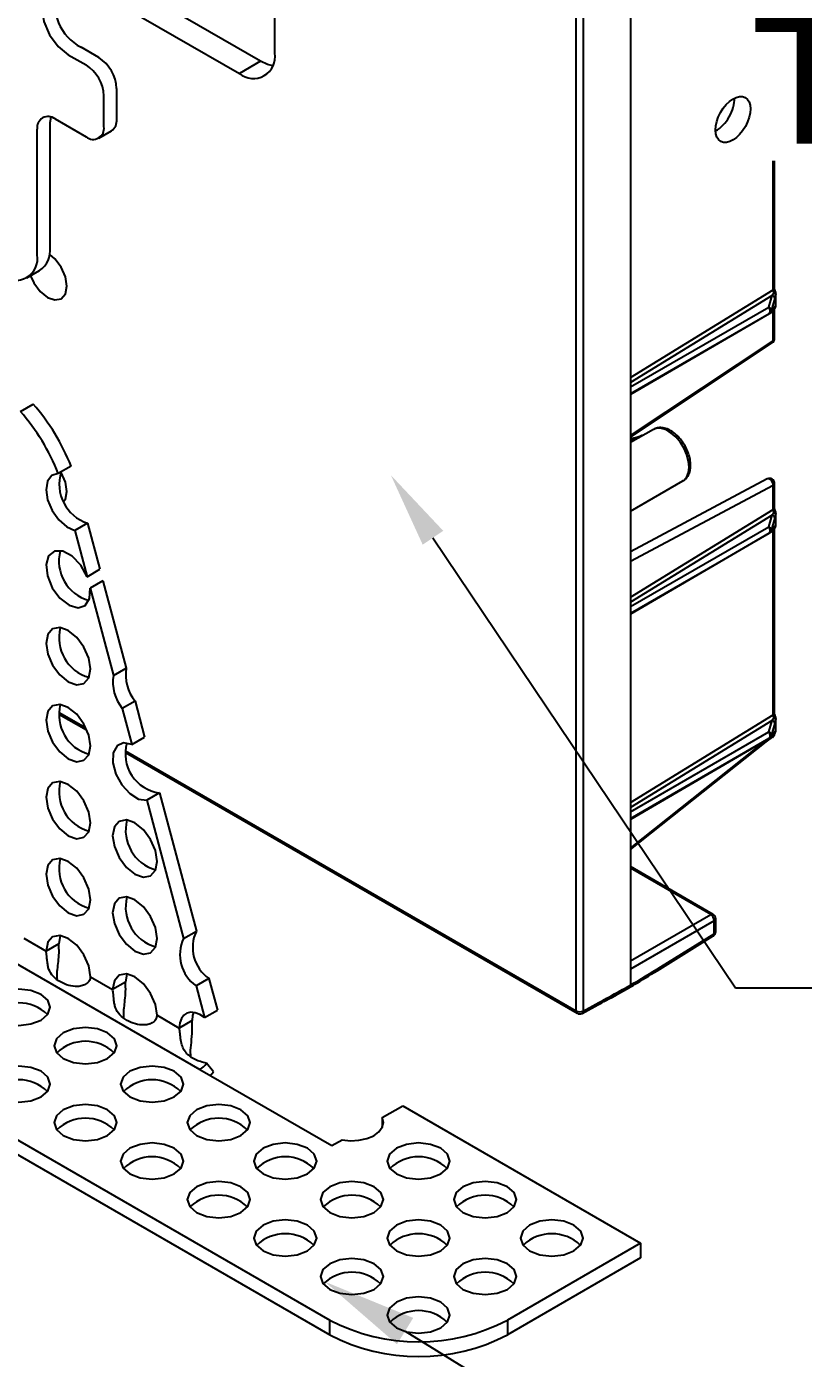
# Model space of a CAD drawing. Extents: x 0 to 11.8, y -8.7 to 0.
# Drawn here: x 2.049 to 3.595, y -7.36 to -4.711 of the extents above; entities that cross this region are included whole.
import ezdxf
from ezdxf import colors
from ezdxf.entities.mleader import LeaderData, LeaderLine
from ezdxf.math import Vec2, Vec3

# ---------------------------------------------------------------- set-up
doc = ezdxf.new("R2010")
doc.units = 0
doc.header["$LTSCALE"] = 0.5
doc.header["$MEASUREMENT"] = 0
for name, color, linetype in [('Brackets', 181, 'CONTINUOUS'), ('End Cap', 92, 'CONTINUOUS'), ('FAB DWG', 221, 'CONTINUOUS'), ('Hardware', 242, 'CONTINUOUS')]:
    doc.layers.add(name, color=color, linetype=linetype)
doc.styles.add('LSAD_Standard', font='arial.ttf')
doc.styles.get("Standard").update_dxf_attribs({"font": 'arial.ttf'})

msp = doc.modelspace()

# ---------------------------------------------------------------- linework, layer by layer
at = {"layer": 'Brackets', "transparency": 16777216}
for p, q in [((2.0364, -5.4766), (2.0617, -5.462)), ((2.1373, -5.5856), (2.1119, -5.6002)), ((2.1703, -5.6989), (2.1449, -5.7136)), ((2.1449, -5.7136), (2.1694, -5.8054)), ((2.1703, -5.6989), (2.1947, -5.7907)), ((2.1694, -5.8054), (2.1947, -5.7907)), ((2.2008, -5.8135), (2.1754, -5.8282)), ((2.2008, -5.8135), (2.2471, -5.9871)), ((0.1463, -5.8377), (2.6521, -7.2843)), ((2.1754, -5.8282), (2.2217, -6.0018)), ((0.1463, -5.867), (2.6521, -7.3136)), ((2.2217, -6.0018), (2.2471, -5.9871)), ((2.2647, -6.053), (2.2393, -6.0677)), ((2.2647, -6.053), (2.2837, -6.1245)), ((2.2393, -6.0677), (2.2584, -6.1391)), ((2.2584, -6.1391), (2.2837, -6.1245)), ((1.3027, -6.1558), (2.3935, -6.7855)), ((2.3133, -6.2352), (2.2879, -6.2499)), ((2.2879, -6.2499), (2.3613, -6.5251)), ((2.3133, -6.2352), (2.3867, -6.5104)), ((2.3613, -6.5251), (2.3867, -6.5104)), ((2.0433, -6.5246), (2.0875, -6.5501)), ((2.1129, -6.5354), (2.0875, -6.5501)), ((2.1159, -6.5191), (2.1129, -6.5354)), ((2.2484, -6.5956), (2.2455, -6.612)), ((2.1759, -6.6011), (2.2201, -6.6266)), ((2.2455, -6.612), (2.2201, -6.6266)), ((2.4118, -6.6048), (2.3864, -6.6194)), ((2.3864, -6.6194), (2.4031, -6.6821)), ((2.4118, -6.6048), (2.4285, -6.6674)), ((2.4031, -6.6821), (2.4285, -6.6674)), ((2.3085, -6.6777), (2.3527, -6.7032)), ((2.3781, -6.6885), (2.3527, -6.7032)), ((2.4206, -6.7902), (2.4071, -6.7732)), ((2.3935, -6.7855), (2.6563, -6.9372)), ((2.7563, -6.8814), (2.7979, -6.8582)), ((2.7979, -6.8582), (3.2708, -7.1312)), ((2.7563, -6.8814), (2.7563, -6.9014)), ((2.6563, -6.9372), (2.6769, -6.9257)), ((3.2708, -7.1312), (3.0056, -7.2843)), ((3.2708, -7.1312), (3.2708, -7.1605)), ((3.2708, -7.1605), (3.0056, -7.3136)), ((2.6521, -7.3136), (2.6521, -7.2843)), ((3.0056, -7.2843), (3.0056, -7.3136))]:
    msp.add_line(p, q, dxfattribs=at)
at = {"layer": 'Brackets', "transparency": 16777216, "flags": 128}
for points in [[(2.1119, -5.6002), (2.0989, -5.6042), (2.0904, -5.6154), (2.0875, -5.6323), (2.0907, -5.6527), (2.0996, -5.6737), (2.1128, -5.6925), (2.1286, -5.7064), (2.1449, -5.7136)], [(2.1694, -5.8054), (2.1566, -5.7826), (2.1396, -5.7647), (2.1212, -5.7547), (2.1046, -5.7544), (2.0927, -5.7638), (2.0876, -5.7813), (2.0902, -5.8039), (2.1, -5.8275), (2.1152, -5.8482), (2.1334, -5.8623), (2.1512, -5.8674), (2.1657, -5.8626), (2.1743, -5.8487), (2.1754, -5.8282)], [(2.1317, -5.9125), (2.1148, -5.9066), (2.1005, -5.9094), (2.0909, -5.9204), (2.0875, -5.938), (2.0909, -5.9594), (2.1005, -5.9815), (2.1148, -6.0009), (2.1317, -6.0145), (2.1486, -6.0204), (2.163, -6.0176), (2.1725, -6.0066), (2.1759, -5.989), (2.1725, -5.9675), (2.163, -5.9454), (2.1486, -5.9261), (2.1317, -5.9125)], [(2.1317, -6.0656), (2.1148, -6.0597), (2.1005, -6.0625), (2.0909, -6.0735), (2.0875, -6.0911), (2.0909, -6.1125), (2.1005, -6.1346), (2.1148, -6.154), (2.1317, -6.1676), (2.1486, -6.1735), (2.163, -6.1707), (2.1725, -6.1597), (2.1759, -6.1421), (2.1725, -6.1206), (2.163, -6.0985), (2.1486, -6.0792), (2.1317, -6.0656)], [(2.2584, -6.1391), (2.2419, -6.1362), (2.2289, -6.1421), (2.2214, -6.156), (2.2206, -6.1756), (2.2266, -6.1979), (2.2384, -6.2195), (2.2542, -6.237), (2.2716, -6.2477), (2.2879, -6.2499)], [(2.1317, -6.2187), (2.1148, -6.2128), (2.1005, -6.2156), (2.0909, -6.2266), (2.0875, -6.2442), (2.0909, -6.2656), (2.1005, -6.2877), (2.1148, -6.3071), (2.1317, -6.3207), (2.1486, -6.3266), (2.163, -6.3238), (2.1725, -6.3128), (2.1759, -6.2952), (2.1725, -6.2737), (2.163, -6.2516), (2.1486, -6.2323), (2.1317, -6.2187)], [(2.2643, -6.2952), (2.2474, -6.2893), (2.233, -6.2921), (2.2235, -6.3031), (2.2201, -6.3207), (2.2235, -6.3422), (2.233, -6.3643), (2.2474, -6.3836), (2.2643, -6.3973), (2.2812, -6.4031), (2.2955, -6.4004), (2.3051, -6.3893), (2.3085, -6.3717), (2.3051, -6.3503), (2.2955, -6.3282), (2.2812, -6.3088), (2.2643, -6.2952)], [(2.1317, -6.3718), (2.1148, -6.3659), (2.1005, -6.3687), (2.0909, -6.3797), (2.0875, -6.3973), (2.0909, -6.4187), (2.1005, -6.4408), (2.1148, -6.4602), (2.1317, -6.4738), (2.1486, -6.4797), (2.163, -6.4769), (2.1725, -6.4659), (2.1759, -6.4483), (2.1725, -6.4268), (2.163, -6.4047), (2.1486, -6.3854), (2.1317, -6.3718)], [(2.2643, -6.4483), (2.2474, -6.4424), (2.233, -6.4452), (2.2235, -6.4562), (2.2201, -6.4738), (2.2235, -6.4953), (2.233, -6.5174), (2.2474, -6.5367), (2.2643, -6.5504), (2.2812, -6.5562), (2.2955, -6.5535), (2.3051, -6.5424), (2.3085, -6.5248), (2.3051, -6.5034), (2.2955, -6.4813), (2.2812, -6.4619), (2.2643, -6.4483)], [(2.1759, -6.6011), (2.1725, -6.5797), (2.1629, -6.5577), (2.1486, -6.5384), (2.1317, -6.5249), (2.1149, -6.519), (2.1006, -6.5217), (2.091, -6.5326), (2.0875, -6.5501)], [(2.3085, -6.6777), (2.3051, -6.6562), (2.2955, -6.6342), (2.2812, -6.615), (2.2643, -6.6014), (2.2474, -6.5955), (2.2331, -6.5983), (2.2235, -6.6092), (2.2201, -6.6266)], [(2.0776, -6.6363), (2.0573, -6.6285), (2.0334, -6.6257), (2.0094, -6.6285), (1.9892, -6.6363), (1.9756, -6.648), (1.9709, -6.6618), (1.9756, -6.6756), (1.9892, -6.6873), (2.0094, -6.6951), (2.0334, -6.6979), (2.0573, -6.6951), (2.0776, -6.6873), (2.0911, -6.6756), (2.0959, -6.6618), (2.0911, -6.648), (2.0776, -6.6363)], [(2.4031, -6.6821), (2.3937, -6.6762), (2.3845, -6.6728), (2.3758, -6.6719), (2.368, -6.6737), (2.3616, -6.6779), (2.3568, -6.6844), (2.3537, -6.693), (2.3527, -6.7032)], [(2.381, -6.6722), (2.3791, -6.6783), (2.3781, -6.6885)], [(2.2101, -6.7128), (2.1899, -6.705), (2.1659, -6.7022), (2.142, -6.705), (2.1217, -6.7128), (2.1082, -6.7245), (2.1034, -6.7383), (2.1082, -6.7521), (2.1217, -6.7638), (2.142, -6.7717), (2.1659, -6.7744), (2.1899, -6.7717), (2.2101, -6.7638), (2.2237, -6.7521), (2.2284, -6.7383), (2.2237, -6.7245), (2.2101, -6.7128)], [(2.0776, -6.7893), (2.0573, -6.7815), (2.0334, -6.7788), (2.0094, -6.7815), (1.9892, -6.7893), (1.9756, -6.8011), (1.9709, -6.8149), (1.9756, -6.8287), (1.9892, -6.8404), (2.0094, -6.8482), (2.0334, -6.8509), (2.0573, -6.8482), (2.0776, -6.8404), (2.0911, -6.8287), (2.0959, -6.8149), (2.0911, -6.8011), (2.0776, -6.7893)], [(2.3427, -6.7893), (2.3224, -6.7815), (2.2985, -6.7788), (2.2746, -6.7815), (2.2543, -6.7893), (2.2408, -6.8011), (2.236, -6.8149), (2.2408, -6.8287), (2.2543, -6.8404), (2.2746, -6.8482), (2.2985, -6.8509), (2.3224, -6.8482), (2.3427, -6.8404), (2.3563, -6.8287), (2.361, -6.8149), (2.3563, -6.8011), (2.3427, -6.7893)], [(2.4144, -6.7976), (2.4175, -6.7941), (2.4206, -6.7902)], [(2.2101, -6.8659), (2.1899, -6.8581), (2.1659, -6.8553), (2.142, -6.8581), (2.1217, -6.8659), (2.1082, -6.8776), (2.1034, -6.8914), (2.1082, -6.9052), (2.1217, -6.9169), (2.142, -6.9247), (2.1659, -6.9275), (2.1899, -6.9247), (2.2101, -6.9169), (2.2237, -6.9052), (2.2284, -6.8914), (2.2237, -6.8776), (2.2101, -6.8659)], [(2.4753, -6.8659), (2.455, -6.8581), (2.4311, -6.8553), (2.4072, -6.8581), (2.3869, -6.8659), (2.3734, -6.8776), (2.3686, -6.8914), (2.3734, -6.9052), (2.3869, -6.9169), (2.4072, -6.9247), (2.4311, -6.9275), (2.455, -6.9247), (2.4753, -6.9169), (2.4888, -6.9052), (2.4936, -6.8914), (2.4888, -6.8776), (2.4753, -6.8659)], [(2.6769, -6.9257), (2.6935, -6.9274), (2.7103, -6.9266), (2.7261, -6.9231), (2.7397, -6.9174), (2.7501, -6.9097), (2.7566, -6.9007), (2.7588, -6.8911), (2.7563, -6.8814)], [(2.3427, -6.9424), (2.3224, -6.9346), (2.2985, -6.9319), (2.2746, -6.9346), (2.2543, -6.9424), (2.2408, -6.9541), (2.236, -6.9679), (2.2408, -6.9817), (2.2543, -6.9935), (2.2746, -7.0013), (2.2985, -7.004), (2.3224, -7.0013), (2.3427, -6.9935), (2.3563, -6.9817), (2.361, -6.9679), (2.3563, -6.9541), (2.3427, -6.9424)], [(2.6079, -6.9424), (2.5876, -6.9346), (2.5637, -6.9319), (2.5398, -6.9346), (2.5195, -6.9424), (2.5059, -6.9541), (2.5012, -6.9679), (2.5059, -6.9817), (2.5195, -6.9935), (2.5398, -7.0013), (2.5637, -7.004), (2.5876, -7.0013), (2.6079, -6.9935), (2.6214, -6.9817), (2.6262, -6.9679), (2.6214, -6.9541), (2.6079, -6.9424)], [(2.873, -6.9424), (2.8528, -6.9346), (2.8289, -6.9319), (2.8049, -6.9346), (2.7847, -6.9424), (2.7711, -6.9541), (2.7664, -6.9679), (2.7711, -6.9817), (2.7847, -6.9935), (2.8049, -7.0013), (2.8289, -7.004), (2.8528, -7.0013), (2.873, -6.9935), (2.8866, -6.9817), (2.8914, -6.9679), (2.8866, -6.9541), (2.873, -6.9424)], [(2.4753, -7.019), (2.455, -7.0111), (2.4311, -7.0084), (2.4072, -7.0111), (2.3869, -7.019), (2.3734, -7.0307), (2.3686, -7.0445), (2.3734, -7.0583), (2.3869, -7.07), (2.4072, -7.0778), (2.4311, -7.0806), (2.455, -7.0778), (2.4753, -7.07), (2.4888, -7.0583), (2.4936, -7.0445), (2.4888, -7.0307), (2.4753, -7.019)], [(2.7405, -7.019), (2.7202, -7.0111), (2.6963, -7.0084), (2.6724, -7.0111), (2.6521, -7.019), (2.6385, -7.0307), (2.6338, -7.0445), (2.6385, -7.0583), (2.6521, -7.07), (2.6724, -7.0778), (2.6963, -7.0806), (2.7202, -7.0778), (2.7405, -7.07), (2.754, -7.0583), (2.7588, -7.0445), (2.754, -7.0307), (2.7405, -7.019)], [(3.0056, -7.019), (2.9854, -7.0111), (2.9614, -7.0084), (2.9375, -7.0111), (2.9172, -7.019), (2.9037, -7.0307), (2.8989, -7.0445), (2.9037, -7.0583), (2.9172, -7.07), (2.9375, -7.0778), (2.9614, -7.0806), (2.9854, -7.0778), (3.0056, -7.07), (3.0192, -7.0583), (3.0239, -7.0445), (3.0192, -7.0307), (3.0056, -7.019)], [(2.6079, -7.0955), (2.5876, -7.0877), (2.5637, -7.0849), (2.5398, -7.0877), (2.5195, -7.0955), (2.5059, -7.1072), (2.5012, -7.121), (2.5059, -7.1348), (2.5195, -7.1465), (2.5398, -7.1543), (2.5637, -7.1571), (2.5876, -7.1543), (2.6079, -7.1465), (2.6214, -7.1348), (2.6262, -7.121), (2.6214, -7.1072), (2.6079, -7.0955)], [(2.873, -7.0955), (2.8528, -7.0877), (2.8289, -7.0849), (2.8049, -7.0877), (2.7847, -7.0955), (2.7711, -7.1072), (2.7664, -7.121), (2.7711, -7.1348), (2.7847, -7.1465), (2.8049, -7.1543), (2.8289, -7.1571), (2.8528, -7.1543), (2.873, -7.1465), (2.8866, -7.1348), (2.8914, -7.121), (2.8866, -7.1072), (2.873, -7.0955)], [(3.1382, -7.0955), (3.1179, -7.0877), (3.094, -7.0849), (3.0701, -7.0877), (3.0498, -7.0955), (3.0363, -7.1072), (3.0315, -7.121), (3.0363, -7.1348), (3.0498, -7.1465), (3.0701, -7.1543), (3.094, -7.1571), (3.1179, -7.1543), (3.1382, -7.1465), (3.1518, -7.1348), (3.1565, -7.121), (3.1518, -7.1072), (3.1382, -7.0955)], [(2.7405, -7.172), (2.7202, -7.1642), (2.6963, -7.1615), (2.6724, -7.1642), (2.6521, -7.172), (2.6385, -7.1837), (2.6338, -7.1976), (2.6385, -7.2114), (2.6521, -7.2231), (2.6724, -7.2309), (2.6963, -7.2336), (2.7202, -7.2309), (2.7405, -7.2231), (2.754, -7.2114), (2.7588, -7.1976), (2.754, -7.1837), (2.7405, -7.172)], [(3.0056, -7.172), (2.9854, -7.1642), (2.9614, -7.1615), (2.9375, -7.1642), (2.9172, -7.172), (2.9037, -7.1837), (2.8989, -7.1976), (2.9037, -7.2114), (2.9172, -7.2231), (2.9375, -7.2309), (2.9614, -7.2336), (2.9854, -7.2309), (3.0056, -7.2231), (3.0192, -7.2114), (3.0239, -7.1976), (3.0192, -7.1837), (3.0056, -7.172)], [(2.873, -7.2486), (2.8528, -7.2408), (2.8289, -7.238), (2.8049, -7.2408), (2.7847, -7.2486), (2.7711, -7.2603), (2.7664, -7.2741), (2.7711, -7.2879), (2.7847, -7.2996), (2.8049, -7.3074), (2.8289, -7.3102), (2.8528, -7.3074), (2.873, -7.2996), (2.8866, -7.2879), (2.8914, -7.2741), (2.8866, -7.2603), (2.873, -7.2486)]]:
    msp.add_lwpolyline(points, dxfattribs=at)
at = {"layer": 'Brackets', "transparency": 16777216}
for centre, radius, start, end in [((1.7169, -5.7569), 0.425, 21.6291, 41.2545), ((1.7423, -5.7422), 0.425, 21.6291, 41.2545), ((2.1951, -5.6215), 0.0813, 162.4231, 252.2024), ((2.1941, -5.7744), 0.081, 165.1363, 254.8583), ((2.1949, -5.927), 0.0816, 165.6081, 254.3865), ((2.3041, -6.0151), 0.0835, 170.8028, 219.0603), ((2.3295, -6.0004), 0.0835, 170.8028, 219.0603), ((2.1949, -6.0801), 0.0816, 165.6081, 254.3865), ((2.3231, -6.1581), 0.0778, 163.7448, 262.7552), ((2.1949, -6.2332), 0.0816, 165.6081, 254.3865), ((2.3275, -6.3097), 0.0816, 165.6081, 254.3865), ((2.1949, -6.3863), 0.0816, 165.6081, 254.3865), ((2.3275, -6.4628), 0.0816, 165.6081, 254.3865), ((2.4549, -6.5428), 0.0755, 154.6458, 235.2172), ((2.4295, -6.5574), 0.0755, 154.6458, 235.2172), ((2.0334, -6.7348), 0.0817, 45.6215, 134.3785), ((2.1659, -6.8113), 0.0817, 45.6215, 134.3785), ((2.3688, -6.7448), 0.0477, 301.2288, 323.3791), ((2.0334, -6.8879), 0.0817, 45.6215, 134.3785), ((2.2985, -6.8879), 0.0817, 45.6215, 134.3785), ((2.1659, -6.9644), 0.0817, 45.6215, 134.3785), ((2.4311, -6.9644), 0.0817, 45.6215, 134.3785), ((2.2985, -7.041), 0.0817, 45.6215, 134.3785), ((2.5637, -7.041), 0.0817, 45.6215, 134.3785), ((2.8289, -7.041), 0.0817, 45.6215, 134.3785), ((2.4311, -7.1175), 0.0817, 45.6215, 134.3785), ((2.6963, -7.1175), 0.0817, 45.6215, 134.3785), ((2.9614, -7.1175), 0.0817, 45.6215, 134.3785), ((2.5637, -7.194), 0.0817, 45.6215, 134.3785), ((2.8289, -7.194), 0.0817, 45.6215, 134.3785), ((3.094, -7.194), 0.0817, 45.6215, 134.3785), ((2.6963, -7.2706), 0.0817, 45.6215, 134.3785), ((2.9614, -7.2706), 0.0817, 45.6215, 134.3785), ((2.8289, -6.9431), 0.3843, 242.6097, 297.3903), ((2.8289, -7.3471), 0.0817, 45.6215, 134.3785), ((2.8289, -6.9724), 0.3843, 242.6097, 297.3903)]:
    msp.add_arc(centre, radius, start, end, dxfattribs=at)
for points, knots in [([(2.11, -6.6066), (2.1098, -6.6044), (2.1091, -6.5981), (2.1104, -6.5861), (2.1121, -6.5705), (2.1138, -6.5527), (2.1132, -6.5414), (2.1129, -6.5354)], [0, 0, 0, 0, 0.1066226, 0.2907357, 0.4985067, 0.7340068, 1, 1, 1, 1]), ([(2.1759, -6.6011), (2.1754, -6.6038), (2.1745, -6.609), (2.1684, -6.6154), (2.16, -6.6194), (2.1477, -6.6212), (2.132, -6.6191), (2.1154, -6.6117), (2.1014, -6.6016), (2.0938, -6.5898), (2.091, -6.5787), (2.0898, -6.5696), (2.089, -6.5596), (2.088, -6.5533), (2.0875, -6.5501)], [0, 0, 0, 0, 0.060389, 0.119474, 0.182038, 0.252164, 0.372296, 0.501655, 0.644393, 0.76487, 0.821342, 0.877965, 0.936884, 1, 1, 1, 1]), ([(2.2426, -6.6832), (2.2423, -6.6809), (2.2417, -6.6747), (2.243, -6.6626), (2.2447, -6.647), (2.2464, -6.6293), (2.2458, -6.618), (2.2455, -6.612)], [0, 0, 0, 0, 0.106623, 0.290736, 0.498507, 0.734007, 1, 1, 1, 1]), ([(2.3085, -6.6777), (2.308, -6.6803), (2.307, -6.6856), (2.301, -6.692), (2.2926, -6.696), (2.2802, -6.6977), (2.2646, -6.6956), (2.248, -6.6882), (2.2339, -6.6782), (2.2264, -6.6663), (2.2236, -6.6552), (2.2224, -6.6461), (2.2216, -6.6361), (2.2206, -6.6299), (2.2201, -6.6266)], [0, 0, 0, 0, 0.060389, 0.119474, 0.182038, 0.252164, 0.372296, 0.501655, 0.644393, 0.76487, 0.821342, 0.877965, 0.936884, 1, 1, 1, 1]), ([(2.376, -6.7598), (2.3758, -6.7587), (2.3743, -6.7522), (2.3762, -6.7365), (2.3788, -6.7126), (2.3783, -6.697), (2.3781, -6.6885)], [0, 0, 0, 0, 0.057046, 0.32217, 0.632751, 1, 1, 1, 1]), ([(2.4071, -6.7732), (2.399, -6.7712), (2.383, -6.7673), (2.3678, -6.7554), (2.3595, -6.7428), (2.3561, -6.7308), (2.3548, -6.7193), (2.3538, -6.71), (2.3531, -6.7055), (2.3527, -6.7032)], [0, 0, 0, 0, 0.250303, 0.499733, 0.630691, 0.751534, 0.871322, 0.934085, 1, 1, 1, 1])]:
    msp.add_open_spline(points, degree=3, knots=knots, dxfattribs=at)
at = {"layer": 'End Cap', "transparency": 16777216}
for p, q in [((3.2505, -3.604), (3.2505, -6.5861)), ((3.1424, -6.6693), (3.1424, -3.6583)), ((3.1564, -3.6583), (3.1564, -6.6694)), ((2.5429, -4.7638), (2.5429, -3.8819)), ((2.5146, -4.7801), (2.2281, -4.6147)), ((2.2139, -4.6555), (2.4722, -4.8046)), ((2.5146, -4.7801), (2.4722, -4.8046)), ((3.5345, -5.2351), (3.5345, -4.9785)), ((3.5373, -5.2311), (3.5373, -4.9785)), ((3.2505, -5.4094), (3.5345, -5.2351)), ((3.5399, -5.2669), (3.5399, -5.2441)), ((3.5402, -5.2654), (3.5402, -5.2426)), ((3.5325, -5.2462), (3.2505, -5.4192)), ((3.2505, -5.4279), (3.5257, -5.269)), ((3.5257, -5.269), (3.5325, -5.2462)), ((3.5379, -5.2516), (3.5311, -5.2745)), ((3.5311, -5.2745), (3.5379, -5.2681)), ((3.5345, -5.2776), (3.2505, -5.443)), ((3.2505, -5.4409), (3.5264, -5.2816)), ((3.5283, -5.2802), (3.5351, -5.2738)), ((3.5345, -5.3361), (3.5345, -5.2776)), ((3.5371, -5.2727), (3.5359, -5.2736)), ((3.5373, -5.3321), (3.5373, -5.2736)), ((3.2505, -5.5244), (3.5345, -5.3361)), ((3.2505, -5.5276), (3.5329, -5.3404)), ((3.2961, -5.5125), (3.2505, -5.5388)), ((3.5226, -5.611), (3.2505, -5.756)), ((3.2505, -5.6751), (3.3551, -5.6147)), ((3.5345, -5.6238), (3.2505, -5.7752)), ((3.5345, -5.672), (3.5345, -5.6238)), ((3.5373, -5.668), (3.5373, -5.6198)), ((3.2505, -5.8463), (3.5345, -5.672)), ((3.5325, -5.6831), (3.2505, -5.8561)), ((3.5257, -5.7059), (3.5325, -5.6831)), ((3.5379, -5.6886), (3.5311, -5.7114)), ((3.5399, -5.7038), (3.5399, -5.681)), ((3.5402, -5.7023), (3.5402, -5.6795)), ((3.2505, -5.8648), (3.5257, -5.7059)), ((3.5345, -5.7145), (3.2505, -5.8799)), ((3.2505, -5.8778), (3.5264, -5.7186)), ((3.5283, -5.7172), (3.5351, -5.7108)), ((3.5311, -5.7114), (3.5379, -5.705)), ((3.5345, -6.0803), (3.5345, -5.7145)), ((3.5371, -5.7096), (3.5359, -5.7105)), ((3.5373, -6.0763), (3.5373, -5.7105)), ((2.1133, -6.0786), (2.168, -6.1102)), ((2.1134, -6.0753), (2.1661, -6.1057)), ((3.2505, -6.2546), (3.5345, -6.0803)), ((3.5325, -6.0913), (3.2505, -6.2644)), ((3.5257, -6.1142), (3.5325, -6.0913)), ((3.5399, -6.1121), (3.5399, -6.0893)), ((3.5402, -6.1106), (3.5402, -6.0878)), ((3.2505, -6.2731), (3.5257, -6.1142)), ((3.5283, -6.1254), (3.5351, -6.119)), ((3.5379, -6.0968), (3.5311, -6.1197)), ((3.5311, -6.1197), (3.5379, -6.1133)), ((3.5371, -6.1179), (3.5359, -6.1188)), ((3.5374, -6.1181), (3.5374, -6.118)), ((3.2505, -6.2861), (3.5264, -6.1268)), ((3.2505, -6.3454), (3.5219, -6.1302)), ((3.5219, -6.1302), (3.2505, -6.2881)), ((3.2505, -6.3484), (3.5209, -6.134)), ((3.5209, -6.134), (3.5333, -6.1249)), ((3.5332, -6.125), (3.5333, -6.1249)), ((2.2454, -6.1549), (3.1444, -6.6739)), ((2.2456, -6.1516), (3.1424, -6.6693)), ((3.4152, -6.4771), (3.2505, -6.382)), ((3.4103, -6.4775), (3.2505, -6.3853)), ((3.2505, -6.5698), (3.4103, -6.4775)), ((3.4173, -6.4898), (3.2505, -6.5861)), ((3.4173, -6.5156), (3.4173, -6.4898)), ((3.4202, -6.5116), (3.4202, -6.4858)), ((3.3111, -6.5813), (3.4173, -6.5156)), ((3.3092, -6.5858), (3.4154, -6.5201)), ((3.2505, -6.5861), (3.2505, -6.6182)), ((3.1542, -6.674), (3.1855, -6.6572)), ((3.1564, -6.6694), (3.1877, -6.6525))]:
    msp.add_line(p, q, dxfattribs=at)
at = {"layer": 'End Cap', "transparency": 16777216, "flags": 128}
for points in [[(2.5387, -4.7892), (2.5284, -4.7865), (2.5146, -4.7801)], [(2.1289, -5.2276), (2.126, -5.2089), (2.1176, -5.1896), (2.1051, -5.1728), (2.0952, -5.1648)], [(2.0569, -5.2068), (2.0631, -5.2211), (2.0756, -5.238), (2.0904, -5.2499), (2.1051, -5.255), (2.1176, -5.2526), (2.126, -5.2429), (2.1289, -5.2276)], [(3.5402, -5.2426), (3.5401, -5.2434), (3.5399, -5.2441)], [(3.5264, -5.2816), (3.5269, -5.2813), (3.5278, -5.2802), (3.5283, -5.2788), (3.5285, -5.2771), (3.5283, -5.2751), (3.5278, -5.273), (3.5269, -5.271), (3.5257, -5.269)], [(3.5399, -5.2669), (3.5401, -5.2662), (3.5402, -5.2654)], [(3.3551, -5.6147), (3.3572, -5.6133), (3.3627, -5.607), (3.3661, -5.5983), (3.3673, -5.5877), (3.3661, -5.5757), (3.3627, -5.5631), (3.3572, -5.5504), (3.35, -5.5386), (3.3413, -5.5281), (3.3318, -5.5196), (3.322, -5.5135), (3.3123, -5.5103), (3.3034, -5.51), (3.2961, -5.5125)], [(2.1289, -5.6359), (2.126, -5.6171), (2.1176, -5.5979), (2.1174, -5.5976)], [(2.1289, -5.6359), (2.126, -5.6171), (2.1176, -5.5979), (2.1174, -5.5976)], [(3.5345, -5.6238), (3.5343, -5.621), (3.5334, -5.6181), (3.5318, -5.6153), (3.5299, -5.613), (3.5277, -5.6114), (3.5254, -5.6106), (3.5233, -5.6107), (3.5226, -5.611)], [(2.1216, -5.6563), (2.126, -5.6512), (2.1289, -5.6359)], [(2.1216, -5.6563), (2.126, -5.6512), (2.1289, -5.6359)], [(3.5402, -5.6795), (3.5401, -5.6803), (3.5399, -5.681)], [(3.5264, -5.7186), (3.5269, -5.7182), (3.5278, -5.7172), (3.5283, -5.7157), (3.5285, -5.714), (3.5283, -5.712), (3.5278, -5.7099), (3.5269, -5.7079), (3.5257, -5.7059)], [(3.5399, -5.7038), (3.5401, -5.7031), (3.5402, -5.7023)], [(3.5402, -6.0878), (3.5401, -6.0886), (3.5399, -6.0893)], [(3.5264, -6.1268), (3.5269, -6.1265), (3.5278, -6.1254), (3.5283, -6.124), (3.5285, -6.1222), (3.5283, -6.1203), (3.5278, -6.1182), (3.5269, -6.1161), (3.5257, -6.1142)], [(3.5399, -6.1121), (3.5401, -6.1114), (3.5402, -6.1106)], [(3.5219, -6.1302), (3.5218, -6.1326), (3.5209, -6.134)], [(3.5333, -6.1249), (3.5341, -6.124), (3.5346, -6.1218)]]:
    msp.add_lwpolyline(points, dxfattribs=at)
at = {"layer": 'End Cap', "transparency": 16777216}
for centre, radius, start, end in [((2.4998, -4.7708), 0.0437, 230.7967, 9.214), ((3.5324, -5.2307), 0.00495, 295.3879, 354.638), ((3.5336, -5.2346), 0.00676, 289.4116, 325.9319), ((3.5334, -5.2481), 0.00764, 31.7761, 70.7864), ((3.5302, -5.2426), 0.01, 0, 25.4301), ((3.5226, -5.2774), 0.00892, 18.8581, 69.7412), ((3.5294, -5.2545), 0.00892, 18.8581, 69.7412), ((3.5288, -5.2672), 0.00911, 313.5557, 354.8185), ((3.53, -5.2655), 0.00998, 306.2617, 352.0508), ((3.5302, -5.2654), 0.01, 313.488, 0), ((3.5214, -5.273), 0.01, 299.9973, 313.3517), ((3.522, -5.2736), 0.00911, 313.5557, 354.8185), ((3.5324, -5.2731), 0.00495, 295.3901, 354.6131), ((3.5273, -5.3321), 0.01, 303.5389, 0), ((3.5301, -5.3369), 0.00448, 307.7733, 10.0379), ((3.5324, -5.3317), 0.00495, 295.3879, 354.638), ((3.5273, -5.6198), 0.01, 0, 118.0458), ((3.5324, -5.6194), 0.00495, 295.3879, 354.638), ((3.5324, -5.6676), 0.00495, 295.3879, 354.638), ((3.5294, -5.6914), 0.00892, 18.8581, 69.7412), ((3.5336, -5.6715), 0.00676, 289.4116, 325.9319), ((3.5334, -5.6851), 0.00764, 31.7761, 70.7864), ((3.5302, -5.6795), 0.01, 0, 25.4301), ((3.5226, -5.7143), 0.00892, 18.8581, 69.7412), ((3.5214, -5.7099), 0.01, 299.9973, 313.3517), ((3.522, -5.7106), 0.00911, 313.5557, 354.8185), ((3.5324, -5.7101), 0.00496, 295.4227, 354.2285), ((3.5288, -5.7042), 0.00911, 313.5557, 354.8185), ((3.53, -5.7024), 0.00998, 306.2617, 352.0508), ((3.5302, -5.7023), 0.01, 313.488, 0), ((3.5294, -6.0997), 0.00892, 18.8581, 69.7412), ((3.5324, -6.0758), 0.00495, 295.3879, 354.638), ((3.5336, -6.0797), 0.00676, 289.4116, 325.9319), ((3.5334, -6.0933), 0.00764, 31.7761, 70.7864), ((3.5302, -6.0878), 0.01, 0, 25.4301), ((3.5226, -6.1225), 0.00892, 18.8581, 69.7412), ((3.5275, -6.1168), 0.01, 304.8183, 353.2882), ((3.5321, -6.1171), 0.00533, 297.2394, 348.6251), ((3.5288, -6.1124), 0.00911, 313.5557, 354.8185), ((3.53, -6.1107), 0.00998, 306.2617, 352.0508), ((3.5302, -6.1106), 0.01, 313.488, 0), ((3.5214, -6.1182), 0.01, 299.9973, 313.3517), ((3.522, -6.1188), 0.00911, 313.5557, 354.8185), ((3.4131, -6.4816), 0.00495, 65.3602, 124.6041), ((3.4024, -6.4902), 0.0149, 1.7215, 58.2785), ((3.4102, -6.4858), 0.01, 0, 60.0027), ((3.4152, -6.4853), 0.00495, 295.3879, 354.638), ((3.4102, -6.5116), 0.01, 301.7291, 0), ((3.4124, -6.5162), 0.00494, 307.033, 6.4015), ((3.4152, -6.5111), 0.00495, 295.3879, 354.638), ((3.3062, -6.5818), 0.00494, 307.0315, 6.4016), ((3.1471, -6.6699), 0.0048, 172.814, 235.8738), ((3.1494, -6.6556), 0.0154, 242.6565, 296.7662), ((3.1494, -6.6652), 0.01, 240.0027, 298.2656), ((3.1515, -6.6699), 0.00487, 302.6721, 6.5147), ((3.1829, -6.6531), 0.00487, 302.6721, 6.5147)]:
    msp.add_arc(centre, radius, start, end, dxfattribs=at)
msp.add_ellipse((3.4545, -4.8959), major_axis=(0.0244, 0.0437), ratio=0.567218, dxfattribs=at)
for centre, major_axis, ratio, start_param, end_param in [((3.4214, -4.8768), (0.0257, 0.0429), 0.587369, 3.893212, 5.58454), ((3.5217, -5.2514), (0.0174, 0.0208), 0.197703, 5.129636, 5.398158), ((3.5415, -5.2393), (-0.00477, 0.0088), 0.574367, 0.800429, 1.448322), ((3.5314, -5.2529), (0.0091, 0.0285), 0.195013, 4.819739, 5.088261), ((3.5314, -5.2948), (0.009, 0.0278), 0.203621, 0.088417, 0.356939), ((3.5217, -5.2933), (0.0174, 0.02), 0.209458, 0.416942, 0.552552), ((3.5415, -5.2818), (-0.00497, 0.00868), 0.559977, 0.139434, 0.787326), ((3.5217, -5.6883), (0.0174, 0.0208), 0.197703, 5.129636, 5.398158), ((3.5415, -5.6762), (-0.00477, 0.0088), 0.574367, 0.800429, 1.448322), ((3.5314, -5.6898), (0.0091, 0.0285), 0.195013, 4.819739, 5.088261), ((3.5217, -5.7302), (0.0174, 0.02), 0.209458, 0.416942, 0.552552), ((3.5415, -5.7187), (-0.00497, 0.00868), 0.559977, 0.139434, 0.787326), ((3.5314, -5.7317), (0.009, 0.0278), 0.203621, 0.088417, 0.356939), ((3.5217, -6.0966), (0.0174, 0.0208), 0.197703, 5.129636, 5.398158), ((3.5415, -6.0845), (-0.00477, 0.0088), 0.574367, 0.800429, 1.448322), ((3.5314, -6.0981), (0.0091, 0.0285), 0.195013, 4.819739, 5.088261), ((3.5217, -6.1385), (0.0174, 0.02), 0.209458, 0.416942, 0.552552), ((3.5415, -6.127), (-0.00497, 0.00868), 0.559977, 0.139434, 0.660762), ((3.5314, -6.14), (0.009, 0.0278), 0.203621, 0.088417, 0.356939), ((3.2506, -2.5435), (2.4305, 4.3585), 0.567218, 3.918447, 3.935936), ((3.2504, -2.5437), (2.5612, 4.283), 0.587369, 3.918493, 3.935981)]:
    msp.add_ellipse(centre, major_axis=major_axis, ratio=ratio, start_param=start_param, end_param=end_param, dxfattribs=at)
for points, knots in [([(3.5392, -5.2383), (3.5389, -5.2377), (3.5381, -5.2358), (3.5374, -5.2331), (3.5374, -5.2317), (3.5373, -5.2311)], [0, 0, 0, 0, 0.253446, 0.693627, 1, 1, 1, 1]), ([(3.5373, -5.2736), (3.5374, -5.2732), (3.5374, -5.2723), (3.5375, -5.2722), (3.5375, -5.2721)], [0, 0, 0, 0, 0.416279, 1, 1, 1, 1]), ([(3.3551, -5.6142), (3.3565, -5.6135), (3.3604, -5.6114), (3.3651, -5.6053), (3.3689, -5.5968), (3.3705, -5.5867), (3.37, -5.5753), (3.3673, -5.5632), (3.3625, -5.5509), (3.3559, -5.5393), (3.3479, -5.5289), (3.3387, -5.5201), (3.3287, -5.5134), (3.3186, -5.5095), (3.3091, -5.5085), (3.3016, -5.5095), (3.298, -5.5118), (3.2967, -5.5126)], [0, 0, 0, 0, 0.034585, 0.100316, 0.166534, 0.236306, 0.30965, 0.384423, 0.459026, 0.533453, 0.608056, 0.683158, 0.759234, 0.836539, 0.903668, 0.967543, 1, 1, 1, 1]), ([(3.2765, -5.5238), (3.2745, -5.5245), (3.2678, -5.527), (3.2591, -5.5296), (3.2524, -5.531), (3.2505, -5.5314)], [0, 0, 0, 0, 0.2241888, 0.7692166, 1, 1, 1, 1]), ([(3.2705, -5.5272), (3.2686, -5.5281), (3.2618, -5.5312), (3.2552, -5.5336), (3.2505, -5.5353)], [0, 0, 0, 0, 0.2891888, 1, 1, 1, 1]), ([(3.5392, -5.6753), (3.5389, -5.6746), (3.5381, -5.6727), (3.5374, -5.67), (3.5374, -5.6686), (3.5373, -5.668)], [0, 0, 0, 0, 0.253446, 0.693627, 1, 1, 1, 1]), ([(3.5373, -5.7105), (3.5374, -5.7101), (3.5374, -5.7092), (3.5375, -5.7091), (3.5375, -5.7091)], [0, 0, 0, 0, 0.416279, 1, 1, 1, 1]), ([(3.5392, -6.0835), (3.5389, -6.0828), (3.5381, -6.081), (3.5374, -6.0783), (3.5374, -6.0769), (3.5373, -6.0763)], [0, 0, 0, 0, 0.253446, 0.693627, 1, 1, 1, 1]), ([(3.2481, -6.6229), (3.2531, -6.6199), (3.2735, -6.6077), (3.2939, -6.5952), (3.3092, -6.5858)], [0, 0, 0, 0, 0.250002, 1, 1, 1, 1]), ([(3.1855, -6.6572), (3.1908, -6.6543), (3.2119, -6.643), (3.233, -6.6313), (3.2488, -6.6225)], [0, 0, 0, 0, 0.250002, 1, 1, 1, 1]), ([(3.2505, -6.6182), (3.2504, -6.619), (3.2502, -6.6207), (3.2494, -6.6223), (3.2485, -6.6226), (3.2483, -6.6226)], [0, 0, 0, 0, 0.425063, 0.850125, 1, 1, 1, 1])]:
    msp.add_open_spline(points, degree=3, knots=knots, dxfattribs=at)
msp.add_open_spline([(3.5219, -6.1302), (3.5261, -6.1273), (3.5303, -6.1245), (3.5346, -6.1218)], degree=3, dxfattribs=at)
at = {"layer": 'Hardware', "transparency": 16777216}
for p, q in [((2.1318, -4.767), (2.1674, -4.7875)), ((2.1927, -4.7728), (2.1572, -4.7523)), ((2.2281, -4.8955), (2.2281, -4.8341)), ((2.2027, -4.9102), (2.2027, -4.8487)), ((2.0955, -5.1507), (2.0955, -4.9006)), ((2.1055, -4.8949), (2.1674, -4.9306)), ((2.0701, -5.1653), (2.0701, -4.9153)), ((2.1924, -4.9331), (2.2177, -4.9184)), ((2.0494, -5.2111), (2.0748, -5.1965))]:
    msp.add_line(p, q, dxfattribs=at)
at = {"layer": 'Hardware', "transparency": 16777216, "flags": 128}
for points in [[(2.1318, -4.6449), (2.1116, -4.6379), (2.0944, -4.6412), (2.083, -4.6544), (2.079, -4.6754), (2.083, -4.7011), (2.0944, -4.7275), (2.1116, -4.7506), (2.1318, -4.767)], [(2.0966, -4.8911), (2.0962, -4.8931), (2.0955, -4.9006)]]:
    msp.add_lwpolyline(points, dxfattribs=at)
at = {"layer": 'Hardware', "transparency": 16777216}
for centre, radius, start, end in [((2.2011, -4.6667), 0.0962, 162.4729, 242.8469), ((2.1259, -4.8522), 0.0768, 2.6055, 57.3945), ((2.1513, -4.8376), 0.0768, 2.6055, 57.3945), ((2.0917, -4.9118), 0.0218, 50.7967, 189.214), ((2.2043, -4.8985), 0.024, 304.0564, 7.2558), ((2.1812, -4.9137), 0.0218, 230.7967, 9.214), ((2.027, -5.1723), 0.0437, 230.7967, 9.214), ((2.0479, -5.1567), 0.048, 304.0564, 7.2558)]:
    msp.add_arc(centre, radius, start, end, dxfattribs=at)

# ---------------------------------------------------------------- texts
at = {"layer": 'FAB DWG', "transparency": 16777216, "insert": (4.5097, -4.6123), "char_height": 0.25, "attachment_point": 5, "style": 'LSAD_Standard'}
msp.add_mtext_dynamic_manual_height_columns('\\A1;MAKE TIGHT SEAL', width=2.034107, gutter_width=16.875, heights=[0], dxfattribs=at)

# ---------------------------------------------------------------- leaders
at = {"layer": 'FAB DWG', "transparency": 16777216}
ml = msp.add_multileader_mtext('Standard', dxfattribs=at)
ml.set_content('CS00329\\PHW00814 (x2)', color=256)
ml.set_leader_properties()
ml.build(insert=Vec2(0, 0))
ml.multileader.update_dxf_attribs({"dogleg_length": 0.0922, "arrow_head_size": 0.15})
ctx = ml.context
ctx.base_point, ctx.char_height, ctx.arrow_head_size, ctx.landing_gap_size, ctx.plane_origin = Vec3(3.7377, -6.6231), 0.188, 0.15, 0.09, Vec3(8.9668, -6.2906)
notes = []
notes.append((ctx, [(1, (1, 1, 0), (3.4599, -6.6231), (1, 0), 0.2778, [(0, [(2.7738, -5.6035)], 0, [])])]))
ctx.mtext.insert, ctx.mtext.width, ctx.mtext.defined_height, ctx.mtext.flow_direction = Vec3(3.8277, -6.5015), 2.307685, 0.426, 5
at = {"layer": 'FAB DWG', "ltscale": 0.5, "transparency": 16777216}
ml = msp.add_multileader_mtext('Standard', dxfattribs=at)
ml.set_content('\\A1;BK0160_ (x1)\\PHW63214 (x2)', color=256, style='LSAD_Standard')
ml.set_leader_properties()
ml.build(insert=Vec2(0, 0))
ml.multileader.update_dxf_attribs({"text_left_attachment_type": 2, "dogleg_length": 0.36, "arrow_head_size": 0.1875})
ctx = ml.context
ctx.base_point, ctx.char_height, ctx.arrow_head_size, ctx.landing_gap_size, ctx.plane_origin = Vec3(3.6924, -7.6279), 0.1875, 0.1875, 0.09, Vec3(1.3954, 8.8784)
ctx.left_attachment = 2
notes.append((ctx, [(0, (1, 1, 0), (3.3252, -7.6279), (1, 0), 0.3672, [(0, [(2.6424, -7.2078)], 0, [])])]))
ctx.mtext.insert, ctx.mtext.width, ctx.mtext.defined_height, ctx.mtext.flow_direction = Vec3(3.7824, -7.3472), 2.351815, 0.6491, 5
for ctx, leaders in notes:
    for number, flags, end, landing, length, lines in leaders:
        leader = LeaderData()
        leader.index, (leader.has_last_leader_line, leader.has_dogleg_vector, leader.attachment_direction) = number, flags
        leader.last_leader_point, leader.dogleg_vector, leader.dogleg_length = Vec3(end), Vec3(landing), length
        for number, points, colour, breaks in lines:
            line = LeaderLine()
            line.index, line.vertices, line.color, line.breaks = number, Vec3.list(points), colors.encode_raw_color(colour), breaks
            leader.lines.append(line)
        ctx.leaders.append(leader)

doc.saveas('drawing.dxf')
